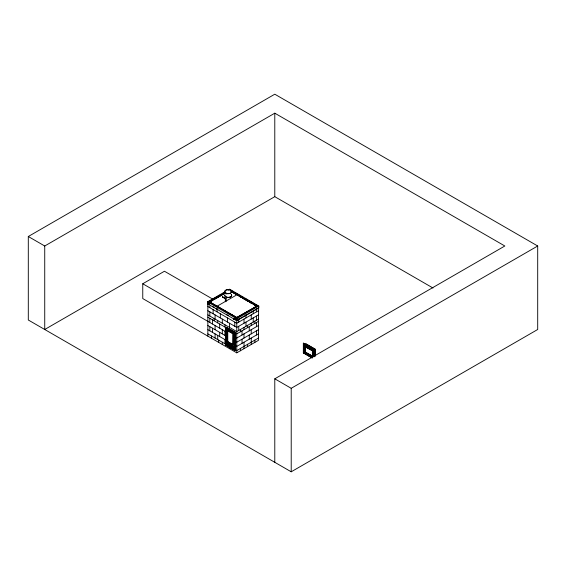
<?xml version="1.0" encoding="UTF-8"?>
<svg xmlns="http://www.w3.org/2000/svg" width="566" height="566" viewBox="0 0 566 566"><rect width="100%" height="100%" fill="white"/><g stroke="black" fill="none" stroke-linecap="round" stroke-linejoin="round"><path stroke-width="0.85" d="M233.878 319.542C234.105 319.21 234.274 320.37 233.765 319.012M208.606 304.607C207.135 303.298 209.434 304.918 208.238 304.77M226.386 332.985L226.11 332.829M207.998 304.416L207.489 304.784L208.019 304.225M28.3 236.51L274.786 94.204L537.7 245.998L537.7 329.49L291.214 471.796L28.3 320.002L28.3 236.51L44.735 245.998L274.786 113.179L504.837 245.998L274.786 378.817L274.786 462.309M432.99 288.009L274.786 196.671L44.735 329.49L44.735 245.998M258.627 306.34L258.464 340.322L236.772 352.844L142.759 298.565L142.759 283.764L164.451 271.241L212.696 299.096M228.027 290.04L229.541 289.162L258.789 306.05L258.789 307.954L236.772 320.66L207.524 303.779L207.524 301.876L224.985 291.794M207.687 302.166L218.327 296.018M219.813 295.162L221.313 294.292M222.785 293.45L224.306 292.565M229.704 289.452L228.558 289.926M216.078 297.511L217.577 296.641M211.012 302.944L209.498 301.876L225.091 292.877M209.498 302.067L224.999 293.124M212.866 300.32L209.83 302.074L236.779 317.441L256.497 306.248M215.137 299.004L223.478 294.193M222.381 296.832L225.997 298.919L225.671 299.11L222.381 296.832L225.997 298.544L225.997 301.515M222.381 297.214L222.714 296.641M225.997 298.544L225.339 298.919L225.339 301.558M256.822 306.241L236.772 317.625L209.498 301.876M227.681 312.566L236.772 317.816L240.486 315.672M242.715 314.385L244.944 313.104M246.429 312.241L251.622 309.241M253.108 308.385L255.337 307.097M236.609 318.863L258.789 306.05M257.714 308.385L236.772 320.476L234.487 319.153M225.926 327.282L235.456 332.405L235.131 350.623L225.926 345.31L225.926 327.282L235.456 332.405M226.273 328.414L234.557 332.928L234.557 349.625L234.324 333.063L226.273 328.414L226.273 345.111M258.464 310.72L236.772 323.243L207.849 306.546M227.589 330.693L233.178 333.728L233.008 344.751L227.589 341.623L227.589 330.693L233.178 333.728M258.464 314.894L236.772 327.417L207.849 310.72M232.683 332.306L234.225 333.119L229.789 330.558L231.204 331.45M258.464 319.068L236.772 331.591L207.849 314.894M258.464 321.346L236.772 333.869L235.293 333.013M227.589 341.623L233.178 344.659M227.589 343.137L233.178 346.173L233.008 347.482L227.589 344.354L227.589 343.137L233.178 346.173M258.464 325.521L236.772 338.043L235.456 337.286M225.926 345.31L226.506 344.977L226.506 328.28M227.178 344.588L228.494 343.831L233.602 346.781M258.464 329.695L236.772 342.218L235.456 341.461M258.464 333.869L236.772 346.392L235.456 345.635M234.161 349.095L234.225 333.119M258.464 338.043L236.772 350.566L235.329 349.731M312.283 358.08L303.341 352.922L303.341 343.244L314.845 349.505L314.845 355.66M311.866 357.457L303.673 352.731L303.687 344.369L313.939 350.029L313.939 356.707M304.246 344.807L304.246 352.399M305.003 346.647L312.559 350.821L312.397 356.233L305.003 351.96L305.003 346.647L311.824 350.396M303.341 352.922L303.921 352.59M305.003 351.96L312.559 356.134M303.687 344.369L313.939 350.029M303.341 343.244L314.845 349.505M274.786 378.817L291.214 388.304L537.7 245.998M226.251 340.286L225.912 340.541L226.386 340.428L207.849 329.695M230.305 289.983L233.348 291.745M234.869 292.622L240.196 295.7M241.717 296.577L243.246 297.454M244.767 298.332L247.045 299.655M248.573 300.532L253.901 303.609M255.422 304.487L257.7 305.803M235.633 293.252L237.918 294.568M249.33 301.162L250.851 302.039M256.179 305.116L257.7 305.994M231.055 291.179L256.822 306.05M230.992 291.334L256.497 306.057M230.992 291.518L236.779 294.858L217.061 306.248M239.05 296.174L241.328 297.49M242.842 298.367L248.156 301.43M249.67 302.308L251.948 303.617M254.219 304.933L255.74 305.81M305.81 343.718L315.34 349.222L315.34 356.134M305.973 344.001L315.177 349.314L315.177 355.894M303.85 344.277L313.875 350.064M306.411 346.052L304.968 345.225L306.34 346.095M307.847 346.887L313.614 350.213M307.784 346.923L309.284 347.814M310.663 348.592L313.55 350.255M305.569 352.611L307.09 353.488M308.611 354.373L310.897 355.689M304.904 352.851L306.34 353.686M312.446 357.585L303.85 352.625L303.921 344.241M303.687 352.717L312.276 357.684M311.703 357.556L303.503 352.823L303.503 343.145L314.682 349.597L314.682 355.759M213.283 304.253L222.374 309.503M223.895 310.38L226.167 311.689M207.524 301.876L236.935 318.863M212.42 306.411L213.941 307.288M216.226 308.611L217.747 309.489M226.881 314.76L228.402 315.637M233.737 319.118L234.31 319.45M233.73 319.16L234.31 319.493M227.935 328.648L233.977 332.143M207.849 317.172L226.421 327.891M227.9 328.747L233.977 332.256M228.31 329.702L226.768 328.888L228.247 329.745M142.759 283.764L226.259 331.973M207.849 325.521L226.259 336.147M228.897 342.699L227.475 341.878L227.475 330.601M230.32 343.52L233.171 345.168M230.121 344.446L231.515 345.253M228.324 343.923L231.416 345.635M233.178 347.39L227.751 344.255L227.751 343.046M207.849 333.869L226.259 344.496M234.557 349.625L226.435 345.019L226.435 328.322L234.487 332.971L234.487 349.668M226.259 345.119L235.456 350.432M314.519 349.696L314.519 356.729M313.713 350.156L313.713 356.835M312.397 350.92L312.397 356.233M305.166 346.555L305.166 351.868M304.805 346.526L304.805 352.172M291.214 388.304L291.214 471.796M274.786 113.179L274.786 196.671M256.49 308.52L256.49 311.859M256.49 316.033L256.49 320.207M256.49 322.486L256.49 326.66M256.49 330.834L256.49 335.008M254.849 321.155L254.849 323.434M254.849 340.131L254.849 342.409M253.207 311.25L253.207 313.755M253.207 317.929L253.207 322.104M251.233 314.894L251.233 319.068M251.233 323.243L251.233 325.521M251.233 329.695L251.233 333.869M251.233 338.043L251.233 344.496M249.259 326.66L249.259 330.834M249.259 335.008L249.259 339.183M247.618 325.33L247.618 327.608M247.618 344.305L247.618 346.583M245.977 314.59L245.977 317.929M245.977 322.104L245.977 326.278M244.003 319.068L244.003 323.243M244.003 327.417L244.003 329.695M244.003 333.869L244.003 338.043M244.003 342.218L244.003 348.67M242.029 330.834L242.029 335.008M242.029 339.183L242.029 343.357M240.55 329.412L240.55 331.69M240.387 329.504L240.387 331.782M240.387 348.479L240.387 350.757M238.746 318.764L238.746 322.104M238.746 326.278L238.746 330.452M236.779 317.441L236.772 317.816M236.772 318.764L236.772 352.844M235.131 332.596L235.131 350.623M234.798 322.104L234.798 326.278M233.008 333.82L233.008 344.751M233.008 346.272L233.008 347.482M229.541 323.243L229.541 327.417M229.541 347.149L229.541 348.67M227.751 330.594L227.751 341.524M227.574 317.929L227.574 322.104M227.341 330.678L227.341 341.949M225.671 298.735L225.671 301.749M224.943 324.764L224.943 327.035M224.943 331.216L224.943 335.39M224.943 339.565L224.943 343.739M222.311 319.068L222.311 323.243M222.311 329.695L222.311 333.869M222.311 342.218L222.311 344.496M220.344 313.755L220.344 317.929M219.686 324L219.686 328.174M219.686 332.348L219.686 336.522M218.695 340.131L218.695 342.409M217.712 320.589L217.712 322.861M217.712 335.39L217.712 339.565M217.054 308.52L217.054 311.859M215.08 314.894L215.08 319.068M215.08 325.521L215.08 329.695M215.08 333.869L215.08 338.043M214.097 318.502L214.097 320.773M213.113 309.581L213.113 313.755M212.455 319.825L212.455 324M212.455 328.174L212.455 332.348M211.465 335.956L211.465 338.235M209.823 306.015L209.823 307.685M209.823 311.859L209.823 316.033M209.823 318.311L209.823 322.486M209.823 326.66L209.823 330.834M207.849 302.067L207.849 336.147M231.204 294.433A3.438 1.988 0 0 1 228.678 297.398A3.53 2.038 0 0 1 224.815 294.9M224.907 294.914A3.438 1.988 0 0 0 228.678 297.398A3.53 2.038 0 0 0 231.289 294.405M229.117 293.506A3.438 1.988 0 0 0 226.506 293.704A3.53 2.038 0 0 1 229.145 293.457M231.204 296.612A3.438 1.988 0 0 1 229.952 297.334M229.117 297.532A3.438 1.988 0 0 1 227.341 297.532M226.506 297.334A3.438 1.988 0 0 1 225.247 296.612M226.506 293.895A3.438 1.988 0 0 1 229.117 293.697M209.017 303.666L209.512 304.282L209.017 303.666M234.727 318.509L235.223 319.125L234.756 318.439M225.841 329.907L226.379 329.992L225.912 329.837M225.841 343.421L226.386 343.463L225.869 343.378M313.642 351.139L314.187 351.182L313.642 351.139M313.642 354.175L314.187 354.217L313.642 354.175M313.642 354.783L314.187 354.825L313.642 354.783M235.293 332.504L226.096 327.19L226.096 345.218L235.293 350.531L235.293 332.504M226.464 293.4A3.53 2.038 0 0 0 231.763 291.632A3.53 2.038 0 0 0 226.464 289.863A3.53 2.038 0 0 0 226.464 293.4M226.506 293.351A3.438 1.988 0 0 0 231.671 291.632A3.438 1.988 0 0 0 226.506 289.912A3.438 1.988 0 0 0 226.506 293.351"/></g></svg>
